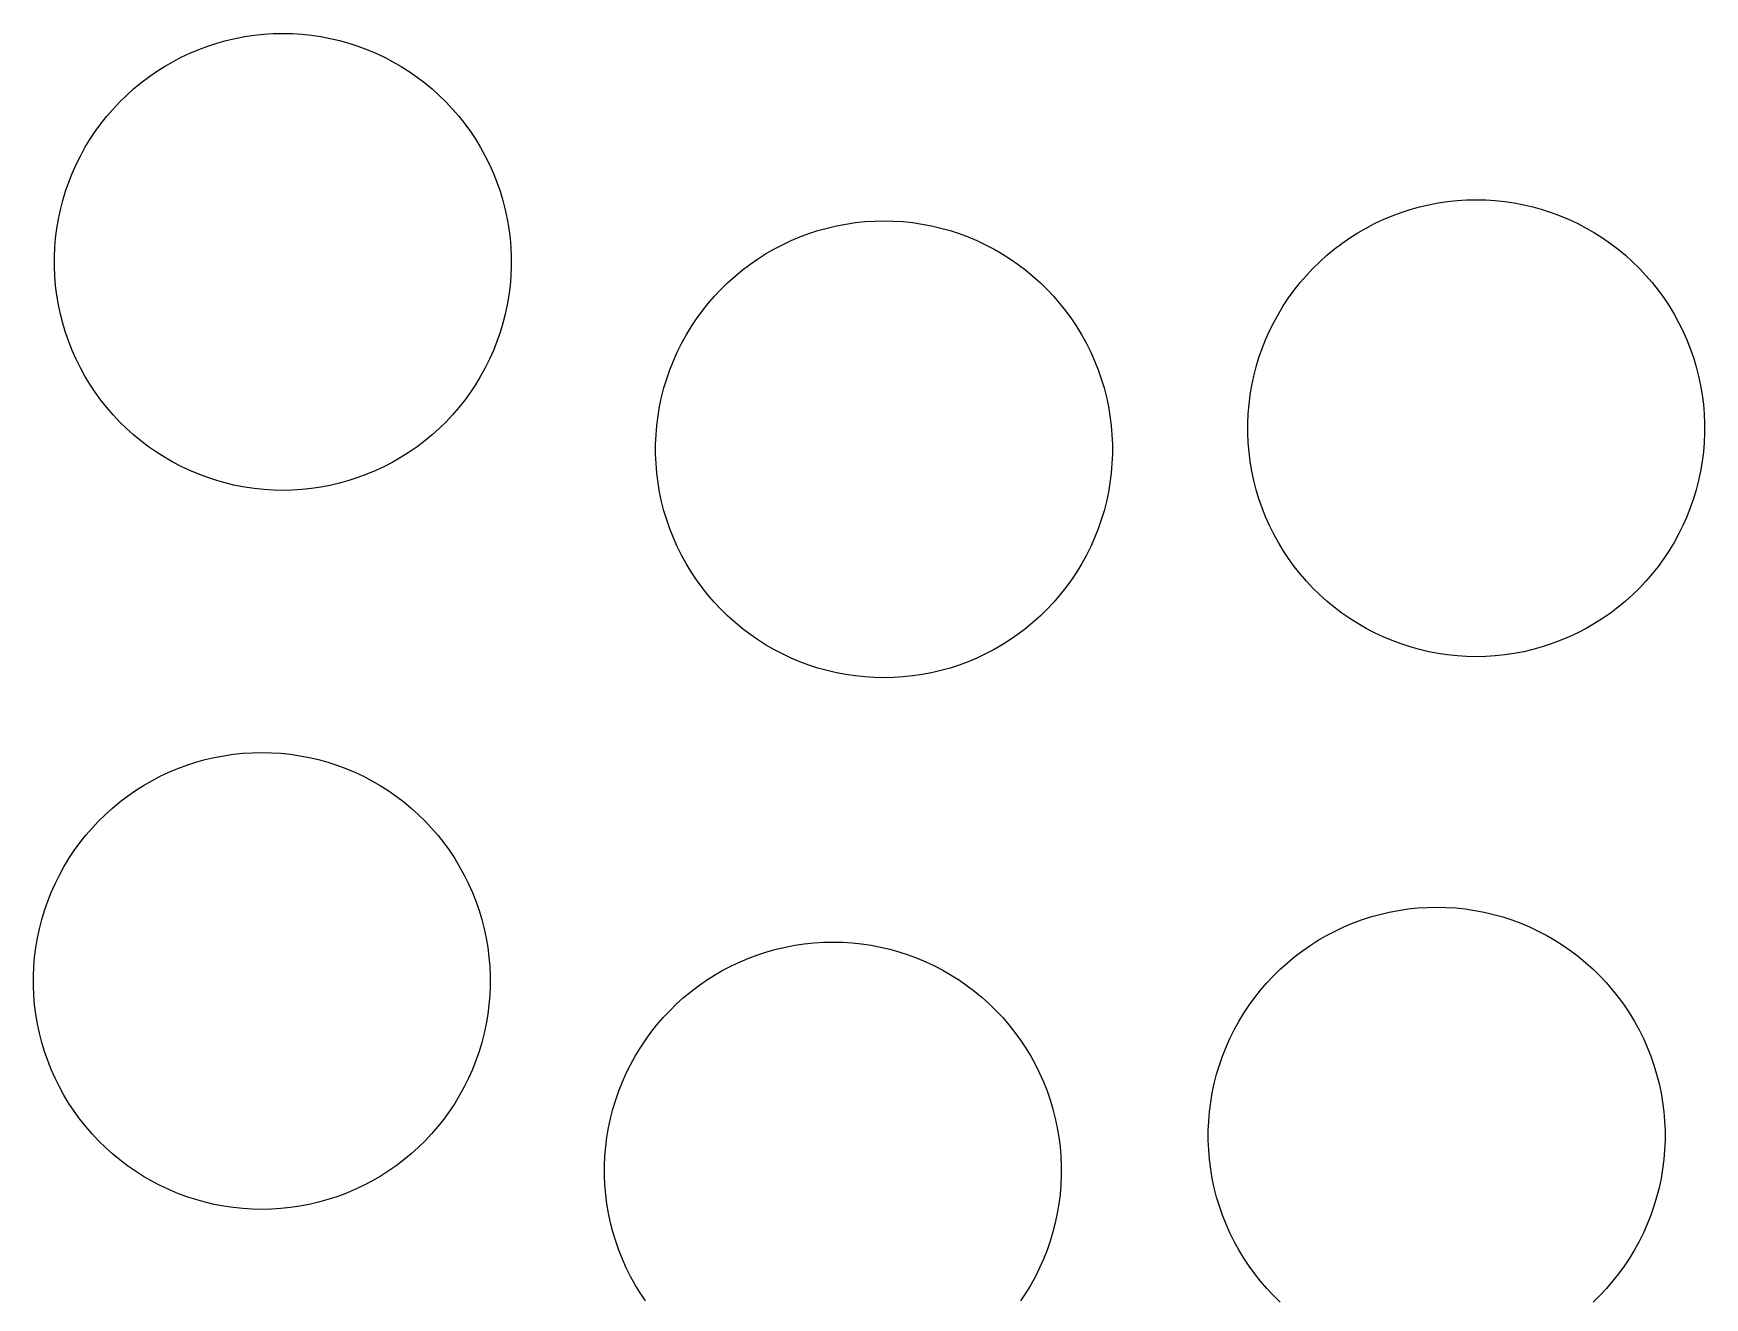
# Model space of a CAD drawing. Header units: metres. Extents: x -102 to 102, y -50 to 50.
# Drawn here: x 75.09 to 86.79, y -5.46 to 3.39 of the extents above; entities that cross this region are included whole.
import ezdxf

# ---------------------------------------------------------------- set-up
doc = ezdxf.new("R2010")
doc.units = ezdxf.units.M

msp = doc.modelspace()

# ---------------------------------------------------------------- linework, layer by layer
for p, q in [((76.1845, 3.25594), (76.2463, 3.28191)), ((76.2463, 3.28191), (76.3091, 3.30527)), ((76.3091, 3.30527), (76.3728, 3.32597)), ((76.3728, 3.32597), (76.4374, 3.34399)), ((76.4374, 3.34399), (76.5026, 3.3593)), ((76.5026, 3.3593), (76.5684, 3.37186)), ((76.5684, 3.37186), (76.6347, 3.38164)), ((76.6347, 3.38164), (76.7014, 3.38866)), ((76.7014, 3.38866), (76.7683, 3.39285)), ((76.7683, 3.39285), (76.8353, 3.39426)), ((76.8353, 3.39426), (76.9023, 3.39285)), ((76.9023, 3.39285), (76.9691, 3.38866)), ((76.9691, 3.38866), (77.0358, 3.38164)), ((77.0358, 3.38164), (77.1021, 3.37186)), ((77.1021, 3.37186), (77.1679, 3.3593)), ((77.1679, 3.3593), (77.2332, 3.34399)), ((77.2332, 3.34399), (77.2977, 3.32597)), ((77.2977, 3.32597), (77.3615, 3.30527)), ((77.3615, 3.30527), (77.4243, 3.28191)), ((77.4243, 3.28191), (77.486, 3.25594)), ((75.9498, 3.12694), (76.0064, 3.16284)), ((76.0064, 3.16284), (76.0645, 3.19635)), ((76.0645, 3.19635), (76.1238, 3.2274)), ((76.1238, 3.2274), (76.1845, 3.25594)), ((77.486, 3.25594), (77.5467, 3.2274)), ((77.5467, 3.2274), (77.6061, 3.19635)), ((77.6061, 3.19635), (77.6641, 3.16284)), ((77.6641, 3.16284), (77.7207, 3.12694)), ((75.7898, 3.00545), (75.8414, 3.04817)), ((75.8414, 3.04817), (75.8948, 3.08868)), ((75.8948, 3.08868), (75.9498, 3.12694)), ((77.7207, 3.12694), (77.7757, 3.08868)), ((77.7757, 3.08868), (77.8291, 3.04817)), ((77.8291, 3.04817), (77.8807, 3.00545)), ((75.6921, 2.91373), (75.74, 2.96062)), ((75.74, 2.96062), (75.7898, 3.00545)), ((77.8807, 3.00545), (77.9305, 2.96062)), ((77.9305, 2.96062), (77.9784, 2.91373)), ((75.5608, 2.76163), (75.6024, 2.81413)), ((75.6024, 2.81413), (75.6462, 2.86487)), ((75.6462, 2.86487), (75.6921, 2.91373)), ((77.9784, 2.91373), (78.0243, 2.86487)), ((78.0243, 2.86487), (78.0681, 2.81413)), ((78.0681, 2.81413), (78.1097, 2.76163)), ((75.4843, 2.65158), (75.5214, 2.7074)), ((75.5214, 2.7074), (75.5608, 2.76163)), ((78.1097, 2.76163), (78.1491, 2.7074)), ((78.1491, 2.7074), (78.1862, 2.65158)), ((75.4173, 2.53554), (75.4496, 2.59427)), ((75.4496, 2.59427), (75.4843, 2.65158)), ((78.1862, 2.65158), (78.2209, 2.59427)), ((78.2209, 2.59427), (78.2532, 2.53554)), ((75.3603, 2.41429), (75.3875, 2.47551)), ((75.3875, 2.47551), (75.4173, 2.53554)), ((78.2532, 2.53554), (78.283, 2.47551)), ((78.283, 2.47551), (78.3102, 2.41429)), ((75.3136, 2.2887), (75.3356, 2.35197)), ((75.3356, 2.35197), (75.3603, 2.41429)), ((78.3102, 2.41429), (78.3349, 2.35197)), ((78.3349, 2.35197), (78.3569, 2.2887)), ((75.2775, 2.15962), (75.2942, 2.22453)), ((75.2942, 2.22453), (75.3136, 2.2887)), ((78.3569, 2.2887), (78.3763, 2.22453)), ((78.3763, 2.22453), (78.393, 2.15962)), ((85.0602, 2.22346), (85.127, 2.22766)), ((85.127, 2.22766), (85.194, 2.22906)), ((85.194, 2.22906), (85.261, 2.22766)), ((85.261, 2.22766), (85.3279, 2.22346)), ((75.2636, 2.09407), (75.2775, 2.15962)), ((78.393, 2.15962), (78.4069, 2.09407)), ((84.5433, 2.09074), (84.605, 2.11671)), ((84.605, 2.11671), (84.6678, 2.14008)), ((84.6678, 2.14008), (84.7316, 2.16078)), ((84.7316, 2.16078), (84.7961, 2.1788)), ((84.7961, 2.1788), (84.8614, 2.19411)), ((84.8614, 2.19411), (84.9272, 2.20667)), ((84.9272, 2.20667), (84.9935, 2.21646)), ((84.9935, 2.21646), (85.0602, 2.22346)), ((85.3279, 2.22346), (85.3946, 2.21646)), ((85.3946, 2.21646), (85.4609, 2.20667)), ((85.4609, 2.20667), (85.5267, 2.19411)), ((85.5267, 2.19411), (85.5919, 2.1788)), ((85.5919, 2.1788), (85.6565, 2.16078)), ((85.6565, 2.16078), (85.7202, 2.14008)), ((85.7202, 2.14008), (85.783, 2.11671)), ((85.783, 2.11671), (85.8448, 2.09074)), ((75.244, 1.9615), (75.2524, 2.028)), ((75.2524, 2.028), (75.2636, 2.09407)), ((78.4069, 2.09407), (78.4181, 2.028)), ((78.4181, 2.028), (78.4265, 1.9615)), ((80.457, 1.96928), (80.5198, 1.99265)), ((80.5198, 1.99265), (80.5835, 2.01335)), ((80.5835, 2.01335), (80.6481, 2.03137)), ((80.6481, 2.03137), (80.7133, 2.04668)), ((80.7133, 2.04668), (80.7792, 2.05923)), ((80.7792, 2.05923), (80.8455, 2.06902)), ((80.8455, 2.06902), (80.9121, 2.07602)), ((80.9121, 2.07602), (80.979, 2.08023)), ((80.979, 2.08023), (81.046, 2.08163)), ((81.046, 2.08163), (81.113, 2.08023)), ((81.113, 2.08023), (81.1799, 2.07602)), ((81.1799, 2.07602), (81.2465, 2.06902)), ((81.2465, 2.06902), (81.3128, 2.05923)), ((81.3128, 2.05923), (81.3787, 2.04668)), ((81.3787, 2.04668), (81.4439, 2.03137)), ((81.4439, 2.03137), (81.5085, 2.01335)), ((81.5085, 2.01335), (81.5722, 1.99265)), ((81.5722, 1.99265), (81.635, 1.96928)), ((84.3086, 1.96175), (84.3652, 1.99765)), ((84.3652, 1.99765), (84.4232, 2.03116)), ((84.4232, 2.03116), (84.4826, 2.06221)), ((84.4826, 2.06221), (84.5433, 2.09074)), ((85.8448, 2.09074), (85.9054, 2.06221)), ((85.9054, 2.06221), (85.9648, 2.03116)), ((85.9648, 2.03116), (86.0229, 1.99765)), ((86.0229, 1.99765), (86.0795, 1.96175)), ((75.2356, 1.82777), (75.2384, 1.89473)), ((75.2384, 1.89473), (75.244, 1.9615)), ((78.4265, 1.9615), (78.4321, 1.89473)), ((78.4321, 1.89473), (78.4349, 1.82777)), ((80.2172, 1.85022), (80.2752, 1.88373)), ((80.2752, 1.88373), (80.3346, 1.91478)), ((80.3346, 1.91478), (80.3952, 1.94331)), ((80.3952, 1.94331), (80.457, 1.96928)), ((81.635, 1.96928), (81.6968, 1.94331)), ((81.6968, 1.94331), (81.7574, 1.91478)), ((81.7574, 1.91478), (81.8168, 1.88373)), ((81.8168, 1.88373), (81.8748, 1.85022)), ((84.1486, 1.84026), (84.2002, 1.88298)), ((84.2002, 1.88298), (84.2536, 1.92349)), ((84.2536, 1.92349), (84.3086, 1.96175)), ((86.0795, 1.96175), (86.1345, 1.92349)), ((86.1345, 1.92349), (86.1879, 1.88298)), ((86.1879, 1.88298), (86.2395, 1.84026)), ((75.2356, 1.76076), (75.2356, 1.82777)), ((75.2384, 1.6938), (75.2356, 1.76076)), ((78.4349, 1.76076), (78.4321, 1.6938)), ((78.4349, 1.82777), (78.4349, 1.76076)), ((80.0522, 1.73555), (80.1055, 1.77606)), ((80.1055, 1.77606), (80.1606, 1.81432)), ((80.1606, 1.81432), (80.2172, 1.85022)), ((81.8748, 1.85022), (81.9314, 1.81432)), ((81.9314, 1.81432), (81.9865, 1.77606)), ((81.9865, 1.77606), (82.0398, 1.73555)), ((84.0509, 1.74854), (84.0988, 1.79543)), ((84.0988, 1.79543), (84.1486, 1.84026)), ((86.2395, 1.84026), (86.2893, 1.79543)), ((86.2893, 1.79543), (86.3372, 1.74854)), ((75.244, 1.62701), (75.2384, 1.6938)), ((78.4321, 1.6938), (78.4265, 1.62701)), ((79.9028, 1.6011), (79.9507, 1.64798)), ((79.9507, 1.64798), (80.0005, 1.69283)), ((80.0005, 1.69283), (80.0522, 1.73555)), ((82.0398, 1.73555), (82.0915, 1.69283)), ((82.0915, 1.69283), (82.1413, 1.64798)), ((82.1413, 1.64798), (82.1891, 1.6011)), ((83.9196, 1.59644), (83.9612, 1.64896)), ((83.9612, 1.64896), (84.005, 1.69968)), ((84.005, 1.69968), (84.0509, 1.74854)), ((86.3372, 1.74854), (86.3831, 1.69968)), ((86.3831, 1.69968), (86.4268, 1.64896)), ((86.4268, 1.64896), (86.4685, 1.59644)), ((75.2524, 1.56053), (75.244, 1.62701)), ((75.2636, 1.49445), (75.2524, 1.56053)), ((78.4181, 1.56053), (78.4069, 1.49445)), ((78.4265, 1.62701), (78.4181, 1.56053)), ((79.8132, 1.50151), (79.857, 1.55225)), ((79.857, 1.55225), (79.9028, 1.6011)), ((82.1891, 1.6011), (82.235, 1.55225)), ((82.235, 1.55225), (82.2788, 1.50151)), ((83.8431, 1.48639), (83.8802, 1.54221)), ((83.8802, 1.54221), (83.9196, 1.59644)), ((86.4685, 1.59644), (86.5079, 1.54221)), ((86.5079, 1.54221), (86.545, 1.48639)), ((75.2775, 1.42889), (75.2636, 1.49445)), ((75.2942, 1.36398), (75.2775, 1.42889)), ((78.393, 1.42889), (78.3763, 1.36398)), ((78.4069, 1.49445), (78.393, 1.42889)), ((79.7322, 1.39478), (79.7715, 1.44899)), ((79.7715, 1.44899), (79.8132, 1.50151)), ((82.2788, 1.50151), (82.3204, 1.44899)), ((82.3204, 1.44899), (82.3598, 1.39478)), ((83.7761, 1.37035), (83.8084, 1.42908)), ((83.8084, 1.42908), (83.8431, 1.48639)), ((86.545, 1.48639), (86.5797, 1.42908)), ((86.5797, 1.42908), (86.612, 1.37035)), ((75.3136, 1.29984), (75.2942, 1.36398)), ((75.3356, 1.23654), (75.3136, 1.29984)), ((78.3569, 1.29984), (78.3349, 1.23654)), ((78.3763, 1.36398), (78.3569, 1.29984)), ((79.6604, 1.28163), (79.6951, 1.33896)), ((79.6951, 1.33896), (79.7322, 1.39478)), ((82.3598, 1.39478), (82.3969, 1.33896)), ((82.3969, 1.33896), (82.4316, 1.28163)), ((83.7191, 1.2491), (83.7463, 1.31032)), ((83.7463, 1.31032), (83.7761, 1.37035)), ((86.612, 1.37035), (86.6418, 1.31032)), ((86.6418, 1.31032), (86.669, 1.2491)), ((75.3603, 1.17424), (75.3356, 1.23654)), ((75.3875, 1.11302), (75.3603, 1.17424)), ((78.3102, 1.17424), (78.283, 1.11302)), ((78.3349, 1.23654), (78.3102, 1.17424)), ((79.5983, 1.16289), (79.6281, 1.22292)), ((79.6281, 1.22292), (79.6604, 1.28163)), ((82.4316, 1.28163), (82.4639, 1.22292)), ((82.4639, 1.22292), (82.4937, 1.16289)), ((83.6723, 1.1235), (83.6944, 1.18678)), ((83.6944, 1.18678), (83.7191, 1.2491)), ((86.669, 1.2491), (86.6937, 1.18678)), ((86.6937, 1.18678), (86.7157, 1.1235)), ((75.4173, 1.05299), (75.3875, 1.11302)), ((78.283, 1.11302), (78.2532, 1.05299)), ((79.5463, 1.03935), (79.571, 1.10167)), ((79.571, 1.10167), (79.5983, 1.16289)), ((82.4937, 1.16289), (82.521, 1.10167)), ((82.521, 1.10167), (82.5457, 1.03935)), ((83.6363, 0.99443), (83.653, 1.05934)), ((83.653, 1.05934), (83.6723, 1.1235)), ((86.7157, 1.1235), (86.7351, 1.05934)), ((86.7351, 1.05934), (86.7518, 0.99443)), ((75.4496, 0.99426), (75.4173, 1.05299)), ((75.4843, 0.93693), (75.4496, 0.99426)), ((75.5214, 0.88112), (75.4843, 0.93693)), ((78.1862, 0.93693), (78.1491, 0.88112)), ((78.2209, 0.99426), (78.1862, 0.93693)), ((78.2532, 1.05299), (78.2209, 0.99426)), ((79.5049, 0.91191), (79.5243, 0.97606)), ((79.5243, 0.97606), (79.5463, 1.03935)), ((82.5457, 1.03935), (82.5677, 0.97606)), ((82.5677, 0.97606), (82.5871, 0.91191)), ((83.6224, 0.92888), (83.6363, 0.99443)), ((86.7518, 0.99443), (86.7657, 0.92888)), ((75.5608, 0.8269), (75.5214, 0.88112)), ((75.6024, 0.77438), (75.5608, 0.8269)), ((78.1097, 0.8269), (78.0681, 0.77438)), ((78.1491, 0.88112), (78.1097, 0.8269)), ((79.4743, 0.78145), (79.4883, 0.847)), ((79.4883, 0.847), (79.5049, 0.91191)), ((82.5871, 0.91191), (82.6037, 0.847)), ((82.6037, 0.847), (82.6177, 0.78145)), ((83.6028, 0.79631), (83.6112, 0.86281)), ((83.6112, 0.86281), (83.6224, 0.92888)), ((86.7657, 0.92888), (86.7769, 0.86281)), ((86.7769, 0.86281), (86.7853, 0.79631)), ((75.6462, 0.72365), (75.6024, 0.77438)), ((75.6921, 0.6748), (75.6462, 0.72365)), ((78.0243, 0.72365), (77.9784, 0.6748)), ((78.0681, 0.77438), (78.0243, 0.72365)), ((79.4548, 0.64888), (79.4632, 0.71538)), ((79.4632, 0.71538), (79.4743, 0.78145)), ((82.6177, 0.78145), (82.6288, 0.71538)), ((82.6288, 0.71538), (82.6372, 0.64888)), ((83.5944, 0.66258), (83.5972, 0.72954)), ((83.5972, 0.72954), (83.6028, 0.79631)), ((86.7853, 0.79631), (86.7909, 0.72954)), ((86.7909, 0.72954), (86.7937, 0.66258)), ((75.74, 0.62791), (75.6921, 0.6748)), ((75.7898, 0.58307), (75.74, 0.62791)), ((77.9305, 0.62791), (77.8807, 0.58307)), ((77.9784, 0.6748), (77.9305, 0.62791)), ((79.4492, 0.58211), (79.4548, 0.64888)), ((82.6372, 0.64888), (82.6428, 0.58211)), ((83.5944, 0.59557), (83.5944, 0.66258)), ((83.5972, 0.52861), (83.5944, 0.59557)), ((86.7937, 0.59557), (86.7909, 0.52861)), ((86.7937, 0.66258), (86.7937, 0.59557)), ((75.8414, 0.54036), (75.7898, 0.58307)), ((75.8948, 0.49983), (75.8414, 0.54036)), ((75.9498, 0.46159), (75.8948, 0.49983)), ((77.7757, 0.49983), (77.7207, 0.46159)), ((77.8291, 0.54036), (77.7757, 0.49983)), ((77.8807, 0.58307), (77.8291, 0.54036)), ((79.4464, 0.51515), (79.4492, 0.58211)), ((79.4464, 0.44814), (79.4464, 0.51515)), ((82.6428, 0.58211), (82.6456, 0.51515)), ((82.6456, 0.51515), (82.6456, 0.44814)), ((83.6028, 0.46182), (83.5972, 0.52861)), ((86.7909, 0.52861), (86.7853, 0.46182)), ((76.0064, 0.42567), (75.9498, 0.46159)), ((76.0645, 0.39217), (76.0064, 0.42567)), ((76.1238, 0.36113), (76.0645, 0.39217)), ((76.1845, 0.3326), (76.1238, 0.36113)), ((77.5467, 0.36113), (77.486, 0.3326)), ((77.6061, 0.39217), (77.5467, 0.36113)), ((77.6641, 0.42567), (77.6061, 0.39217)), ((77.7207, 0.46159), (77.6641, 0.42567)), ((79.4492, 0.38118), (79.4464, 0.44814)), ((79.4548, 0.31439), (79.4492, 0.38118)), ((82.6428, 0.38118), (82.6372, 0.31439)), ((82.6456, 0.44814), (82.6428, 0.38118)), ((83.6112, 0.39534), (83.6028, 0.46182)), ((83.6224, 0.32925), (83.6112, 0.39534)), ((86.7769, 0.39534), (86.7657, 0.32925)), ((86.7853, 0.46182), (86.7769, 0.39534)), ((76.2463, 0.30662), (76.1845, 0.3326)), ((76.3091, 0.28326), (76.2463, 0.30662)), ((76.3728, 0.26254), (76.3091, 0.28326)), ((76.4374, 0.24452), (76.3728, 0.26254)), ((76.5026, 0.22923), (76.4374, 0.24452)), ((77.2332, 0.24452), (77.1679, 0.22923)), ((77.2977, 0.26254), (77.2332, 0.24452)), ((77.3615, 0.28326), (77.2977, 0.26254)), ((77.4243, 0.30662), (77.3615, 0.28326)), ((77.486, 0.3326), (77.4243, 0.30662)), ((79.4632, 0.24791), (79.4548, 0.31439)), ((79.4743, 0.18182), (79.4632, 0.24791)), ((82.6288, 0.24791), (82.6177, 0.18182)), ((82.6372, 0.31439), (82.6288, 0.24791)), ((83.6363, 0.2637), (83.6224, 0.32925)), ((83.653, 0.19881), (83.6363, 0.2637)), ((86.7518, 0.2637), (86.7351, 0.19881)), ((86.7657, 0.32925), (86.7518, 0.2637)), ((76.5684, 0.21668), (76.5026, 0.22923)), ((76.6347, 0.20688), (76.5684, 0.21668)), ((76.7014, 0.19987), (76.6347, 0.20688)), ((76.7683, 0.19566), (76.7014, 0.19987)), ((76.8353, 0.19426), (76.7683, 0.19566)), ((76.9023, 0.19566), (76.8353, 0.19426)), ((76.9691, 0.19987), (76.9023, 0.19566)), ((77.0358, 0.20688), (76.9691, 0.19987)), ((77.1021, 0.21668), (77.0358, 0.20688)), ((77.1679, 0.22923), (77.1021, 0.21668)), ((79.4883, 0.11627), (79.4743, 0.18182)), ((82.6177, 0.18182), (82.6037, 0.11627)), ((83.6723, 0.13464), (83.653, 0.19881)), ((83.6944, 0.07135), (83.6723, 0.13464)), ((86.7157, 0.13464), (86.6937, 0.07135)), ((86.7351, 0.19881), (86.7157, 0.13464)), ((79.5049, 0.05136), (79.4883, 0.11627)), ((79.5243, -0.01277), (79.5049, 0.05136)), ((82.5871, 0.05136), (82.5677, -0.01277)), ((82.6037, 0.11627), (82.5871, 0.05136)), ((83.7191, 0.00905), (83.6944, 0.07135)), ((83.7463, -0.05215), (83.7191, 0.00905)), ((86.669, 0.00905), (86.6418, -0.05215)), ((86.6937, 0.07135), (86.669, 0.00905)), ((79.5463, -0.07607), (79.5243, -0.01277)), ((79.571, -0.13837), (79.5463, -0.07607)), ((82.5457, -0.07607), (82.521, -0.13837)), ((82.5677, -0.01277), (82.5457, -0.07607)), ((83.7761, -0.11218), (83.7463, -0.05215)), ((83.8084, -0.17091), (83.7761, -0.11218)), ((86.612, -0.11218), (86.5797, -0.17091)), ((86.6418, -0.05215), (86.612, -0.11218)), ((79.5983, -0.1996), (79.571, -0.13837)), ((79.6281, -0.25963), (79.5983, -0.1996)), ((82.4937, -0.1996), (82.4639, -0.25963)), ((82.521, -0.13837), (82.4937, -0.1996)), ((83.8431, -0.22824), (83.8084, -0.17091)), ((83.8802, -0.28406), (83.8431, -0.22824)), ((86.545, -0.22824), (86.5079, -0.28406)), ((86.5797, -0.17091), (86.545, -0.22824)), ((79.6604, -0.31834), (79.6281, -0.25963)), ((79.6951, -0.37567), (79.6604, -0.31834)), ((82.4316, -0.31834), (82.3969, -0.37567)), ((82.4639, -0.25963), (82.4316, -0.31834)), ((83.9196, -0.33827), (83.8802, -0.28406)), ((83.9612, -0.39079), (83.9196, -0.33827)), ((86.4685, -0.33827), (86.4268, -0.39079)), ((86.5079, -0.28406), (86.4685, -0.33827)), ((79.7322, -0.43149), (79.6951, -0.37567)), ((79.7715, -0.4857), (79.7322, -0.43149)), ((82.3598, -0.43149), (82.3204, -0.4857)), ((82.3969, -0.37567), (82.3598, -0.43149)), ((84.005, -0.44153), (83.9612, -0.39079)), ((84.0509, -0.49037), (84.005, -0.44153)), ((86.3831, -0.44153), (86.3372, -0.49037)), ((86.4268, -0.39079), (86.3831, -0.44153)), ((79.8132, -0.53822), (79.7715, -0.4857)), ((79.857, -0.58896), (79.8132, -0.53822)), ((82.2788, -0.53822), (82.235, -0.58896)), ((82.3204, -0.4857), (82.2788, -0.53822)), ((84.0988, -0.53726), (84.0509, -0.49037)), ((84.1486, -0.58211), (84.0988, -0.53726)), ((84.2002, -0.62482), (84.1486, -0.58211)), ((86.2395, -0.58211), (86.1879, -0.62482)), ((86.2893, -0.53726), (86.2395, -0.58211)), ((86.3372, -0.49037), (86.2893, -0.53726)), ((79.9028, -0.6378), (79.857, -0.58896)), ((79.9507, -0.68469), (79.9028, -0.6378)), ((80.0005, -0.72954), (79.9507, -0.68469)), ((82.1413, -0.68469), (82.0915, -0.72954)), ((82.1891, -0.6378), (82.1413, -0.68469)), ((82.235, -0.58896), (82.1891, -0.6378)), ((84.2536, -0.66534), (84.2002, -0.62482)), ((84.3086, -0.70358), (84.2536, -0.66534)), ((86.1345, -0.66534), (86.0795, -0.70358)), ((86.1879, -0.62482), (86.1345, -0.66534)), ((80.0522, -0.77226), (80.0005, -0.72954)), ((80.1055, -0.81278), (80.0522, -0.77226)), ((80.1606, -0.85103), (80.1055, -0.81278)), ((81.9865, -0.81278), (81.9314, -0.85103)), ((82.0398, -0.77226), (81.9865, -0.81278)), ((82.0915, -0.72954), (82.0398, -0.77226)), ((84.3652, -0.7395), (84.3086, -0.70358)), ((84.4232, -0.77301), (84.3652, -0.7395)), ((84.4826, -0.80405), (84.4232, -0.77301)), ((84.5433, -0.83258), (84.4826, -0.80405)), ((85.9054, -0.80405), (85.8448, -0.83258)), ((85.9648, -0.77301), (85.9054, -0.80405)), ((86.0229, -0.7395), (85.9648, -0.77301)), ((86.0795, -0.70358), (86.0229, -0.7395)), ((80.2172, -0.88693), (80.1606, -0.85103)), ((80.2752, -0.92044), (80.2172, -0.88693)), ((80.3346, -0.95149), (80.2752, -0.92044)), ((81.8168, -0.92044), (81.7574, -0.95149)), ((81.8748, -0.88693), (81.8168, -0.92044)), ((81.9314, -0.85103), (81.8748, -0.88693)), ((84.605, -0.85855), (84.5433, -0.83258)), ((84.6678, -0.88191), (84.605, -0.85855)), ((84.7316, -0.90262), (84.6678, -0.88191)), ((84.7961, -0.92065), (84.7316, -0.90262)), ((84.8614, -0.93594), (84.7961, -0.92065)), ((84.9272, -0.9485), (84.8614, -0.93594)), ((85.5267, -0.93594), (85.4609, -0.9485)), ((85.5919, -0.92065), (85.5267, -0.93594)), ((85.6565, -0.90262), (85.5919, -0.92065)), ((85.7202, -0.88191), (85.6565, -0.90262)), ((85.783, -0.85855), (85.7202, -0.88191)), ((85.8448, -0.83258), (85.783, -0.85855)), ((80.3952, -0.98003), (80.3346, -0.95149)), ((80.457, -1.006), (80.3952, -0.98003)), ((80.5198, -1.02934), (80.457, -1.006)), ((80.5835, -1.05006), (80.5198, -1.02934)), ((80.6481, -1.06808), (80.5835, -1.05006)), ((81.5085, -1.05006), (81.4439, -1.06808)), ((81.5722, -1.02934), (81.5085, -1.05006)), ((81.635, -1.006), (81.5722, -1.02934)), ((81.6968, -0.98003), (81.635, -1.006)), ((81.7574, -0.95149), (81.6968, -0.98003)), ((84.9935, -0.9583), (84.9272, -0.9485)), ((85.0602, -0.9653), (84.9935, -0.9583)), ((85.127, -0.96951), (85.0602, -0.9653)), ((85.194, -0.97092), (85.127, -0.96951)), ((85.261, -0.96951), (85.194, -0.97092)), ((85.3279, -0.9653), (85.261, -0.96951)), ((85.3946, -0.9583), (85.3279, -0.9653)), ((85.4609, -0.9485), (85.3946, -0.9583)), ((80.7133, -1.08339), (80.6481, -1.06808)), ((80.7792, -1.09595), (80.7133, -1.08339)), ((80.8455, -1.10573), (80.7792, -1.09595)), ((80.9121, -1.11273), (80.8455, -1.10573)), ((80.979, -1.11694), (80.9121, -1.11273)), ((81.046, -1.11835), (80.979, -1.11694)), ((81.113, -1.11694), (81.046, -1.11835)), ((81.1799, -1.11273), (81.113, -1.11694)), ((81.2465, -1.10573), (81.1799, -1.11273)), ((81.3128, -1.09595), (81.2465, -1.10573)), ((81.3787, -1.08339), (81.3128, -1.09595)), ((81.4439, -1.06808), (81.3787, -1.08339)), ((76.0373, -1.78008), (76.0991, -1.75412)), ((76.0991, -1.75412), (76.1619, -1.73076)), ((76.1619, -1.73076), (76.2256, -1.71004)), ((76.2256, -1.71004), (76.2902, -1.69202)), ((76.2902, -1.69202), (76.3554, -1.67671)), ((76.3554, -1.67671), (76.4212, -1.66415)), ((76.4212, -1.66415), (76.4875, -1.65437)), ((76.4875, -1.65437), (76.5542, -1.64737)), ((76.5542, -1.64737), (76.6211, -1.64316)), ((76.6211, -1.64316), (76.6881, -1.64175)), ((76.6881, -1.64175), (76.7551, -1.64316)), ((76.7551, -1.64316), (76.8219, -1.64737)), ((76.8219, -1.64737), (76.8886, -1.65437)), ((76.8886, -1.65437), (76.9549, -1.66415)), ((76.9549, -1.66415), (77.0207, -1.67671)), ((77.0207, -1.67671), (77.086, -1.69202)), ((77.086, -1.69202), (77.1505, -1.71004)), ((77.1505, -1.71004), (77.2142, -1.73076)), ((77.2142, -1.73076), (77.2771, -1.75412)), ((77.2771, -1.75412), (77.3389, -1.78008)), ((75.8592, -1.87317), (75.9173, -1.83966)), ((75.9173, -1.83966), (75.9767, -1.80861)), ((75.9767, -1.80861), (76.0373, -1.78008)), ((77.3389, -1.78008), (77.3995, -1.80861)), ((77.3995, -1.80861), (77.4589, -1.83966)), ((77.4589, -1.83966), (77.5169, -1.87317)), ((75.6426, -2.03056), (75.6942, -1.98784)), ((75.6942, -1.98784), (75.7476, -1.94733)), ((75.7476, -1.94733), (75.8026, -1.90909)), ((75.8026, -1.90909), (75.8592, -1.87317)), ((77.5169, -1.87317), (77.5735, -1.90909)), ((77.5735, -1.90909), (77.6285, -1.94733)), ((77.6285, -1.94733), (77.6819, -1.98784)), ((77.6819, -1.98784), (77.7335, -2.03056)), ((75.5449, -2.1223), (75.5928, -2.07541)), ((75.5928, -2.07541), (75.6426, -2.03056)), ((77.7335, -2.03056), (77.7833, -2.07541)), ((77.7833, -2.07541), (77.8312, -2.1223)), ((75.4136, -2.2744), (75.4552, -2.22188)), ((75.4552, -2.22188), (75.499, -2.17114)), ((75.499, -2.17114), (75.5449, -2.1223)), ((77.8312, -2.1223), (77.8771, -2.17114)), ((77.8771, -2.17114), (77.9209, -2.22188)), ((77.9209, -2.22188), (77.9625, -2.2744)), ((75.3371, -2.38443), (75.3742, -2.32861)), ((75.3742, -2.32861), (75.4136, -2.2744)), ((77.9625, -2.2744), (78.0019, -2.32861)), ((78.0019, -2.32861), (78.039, -2.38443)), ((75.2701, -2.50049), (75.3024, -2.44176)), ((75.3024, -2.44176), (75.3371, -2.38443)), ((78.039, -2.38443), (78.0737, -2.44176)), ((78.0737, -2.44176), (78.106, -2.50049)), ((75.2131, -2.62173), (75.2403, -2.5605)), ((75.2403, -2.5605), (75.2701, -2.50049)), ((78.106, -2.50049), (78.1358, -2.5605)), ((78.1358, -2.5605), (78.163, -2.62173)), ((75.1664, -2.74733), (75.1884, -2.68404)), ((75.1884, -2.68404), (75.2131, -2.62173)), ((78.163, -2.62173), (78.1877, -2.68404)), ((78.1877, -2.68404), (78.2098, -2.74733)), ((75.147, -2.81148), (75.1664, -2.74733)), ((78.2098, -2.74733), (78.2291, -2.81148)), ((84.3909, -2.81425), (84.4546, -2.79355)), ((84.4546, -2.79355), (84.5191, -2.77553)), ((84.5191, -2.77553), (84.5844, -2.76022)), ((84.5844, -2.76022), (84.6502, -2.74767)), ((84.6502, -2.74767), (84.7165, -2.73787)), ((84.7165, -2.73787), (84.7832, -2.73087)), ((84.7832, -2.73087), (84.85, -2.72665)), ((84.85, -2.72665), (84.917, -2.72525)), ((84.917, -2.72525), (84.984, -2.72665)), ((84.984, -2.72665), (85.0509, -2.73087)), ((85.0509, -2.73087), (85.1176, -2.73787)), ((85.1176, -2.73787), (85.1839, -2.74767)), ((85.1839, -2.74767), (85.2497, -2.76022)), ((85.2497, -2.76022), (85.3149, -2.77553)), ((85.3149, -2.77553), (85.3795, -2.79355)), ((85.3795, -2.79355), (85.4432, -2.81425)), ((75.1164, -2.94194), (75.1303, -2.87639)), ((75.1303, -2.87639), (75.147, -2.81148)), ((78.2291, -2.81148), (78.2458, -2.87639)), ((78.2458, -2.87639), (78.2597, -2.94194)), ((84.0882, -2.95667), (84.1462, -2.92316)), ((84.1462, -2.92316), (84.2056, -2.89212)), ((84.2056, -2.89212), (84.2663, -2.86359)), ((84.2663, -2.86359), (84.328, -2.83762)), ((84.328, -2.83762), (84.3909, -2.81425)), ((85.4432, -2.81425), (85.506, -2.83762)), ((85.506, -2.83762), (85.5678, -2.86359)), ((85.5678, -2.86359), (85.6285, -2.89212)), ((85.6285, -2.89212), (85.6879, -2.92316)), ((85.6879, -2.92316), (85.7459, -2.95667)), ((75.0968, -3.07451), (75.1052, -3.00803)), ((75.1052, -3.00803), (75.1164, -2.94194)), ((78.2597, -2.94194), (78.2709, -3.00803)), ((78.2709, -3.00803), (78.2793, -3.07451)), ((80.1622, -3.05844), (80.2259, -3.03773)), ((80.2259, -3.03773), (80.2905, -3.01971)), ((80.2905, -3.01971), (80.3557, -3.00441)), ((80.3557, -3.00441), (80.4215, -2.99185)), ((80.4215, -2.99185), (80.4878, -2.98207)), ((80.4878, -2.98207), (80.5545, -2.97507)), ((80.5545, -2.97507), (80.6214, -2.97086)), ((80.6214, -2.97086), (80.6884, -2.96945)), ((80.6884, -2.96945), (80.7554, -2.97086)), ((80.7554, -2.97086), (80.8223, -2.97507)), ((80.8223, -2.97507), (80.8889, -2.98207)), ((80.8889, -2.98207), (80.9552, -2.99185)), ((80.9552, -2.99185), (81.021, -3.00441)), ((81.021, -3.00441), (81.0863, -3.01971)), ((81.0863, -3.01971), (81.1508, -3.03773)), ((81.1508, -3.03773), (81.2146, -3.05844)), ((83.9232, -3.07135), (83.9766, -3.03082)), ((83.9766, -3.03082), (84.0316, -2.99258)), ((84.0316, -2.99258), (84.0882, -2.95667)), ((85.7459, -2.95667), (85.8025, -2.99258)), ((85.8025, -2.99258), (85.8575, -3.03082)), ((85.8575, -3.03082), (85.9109, -3.07135)), ((75.0884, -3.20825), (75.0912, -3.1413)), ((75.0912, -3.1413), (75.0968, -3.07451)), ((78.2793, -3.07451), (78.2849, -3.1413)), ((78.2849, -3.1413), (78.2877, -3.20825)), ((79.9176, -3.16736), (79.9769, -3.13631)), ((79.9769, -3.13631), (80.0376, -3.10777)), ((80.0376, -3.10777), (80.0994, -3.0818)), ((80.0994, -3.0818), (80.1622, -3.05844)), ((81.2146, -3.05844), (81.2774, -3.0818)), ((81.2774, -3.0818), (81.3391, -3.10777)), ((81.3391, -3.10777), (81.3998, -3.13631)), ((81.3998, -3.13631), (81.4592, -3.16736)), ((83.7739, -3.2058), (83.8218, -3.15891)), ((83.8218, -3.15891), (83.8716, -3.11406)), ((83.8716, -3.11406), (83.9232, -3.07135)), ((85.9109, -3.07135), (85.9625, -3.11406)), ((85.9625, -3.11406), (86.0123, -3.15891)), ((86.0123, -3.15891), (86.0602, -3.2058)), ((75.0884, -3.27527), (75.0884, -3.20825)), ((75.0912, -3.34222), (75.0884, -3.27527)), ((78.2877, -3.27527), (78.2849, -3.34222)), ((78.2877, -3.20825), (78.2877, -3.27527)), ((79.6945, -3.31554), (79.7479, -3.27502)), ((79.7479, -3.27502), (79.8029, -3.23677)), ((79.8029, -3.23677), (79.8595, -3.20087)), ((79.8595, -3.20087), (79.9176, -3.16736)), ((81.4592, -3.16736), (81.5172, -3.20087)), ((81.5172, -3.20087), (81.5738, -3.23677)), ((81.5738, -3.23677), (81.6288, -3.27502)), ((81.6288, -3.27502), (81.6822, -3.31554)), ((83.6842, -3.30537), (83.728, -3.25464)), ((83.728, -3.25464), (83.7739, -3.2058)), ((86.0602, -3.2058), (86.1061, -3.25464)), ((86.1061, -3.25464), (86.1499, -3.30537)), ((75.0968, -3.409), (75.0912, -3.34222)), ((78.2849, -3.34222), (78.2793, -3.409)), ((79.5931, -3.40311), (79.6429, -3.35826)), ((79.6429, -3.35826), (79.6945, -3.31554)), ((81.6822, -3.31554), (81.7338, -3.35826)), ((81.7338, -3.35826), (81.7836, -3.40311)), ((83.6032, -3.41211), (83.6426, -3.35789)), ((83.6426, -3.35789), (83.6842, -3.30537)), ((86.1499, -3.30537), (86.1915, -3.35789)), ((86.1915, -3.35789), (86.2309, -3.41211)), ((75.1052, -3.47549), (75.0968, -3.409)), ((75.1164, -3.54156), (75.1052, -3.47549)), ((78.2709, -3.47549), (78.2597, -3.54156)), ((78.2793, -3.409), (78.2709, -3.47549)), ((79.4555, -3.54958), (79.4993, -3.49884)), ((79.4993, -3.49884), (79.5452, -3.44998)), ((79.5452, -3.44998), (79.5931, -3.40311)), ((81.7836, -3.40311), (81.8315, -3.44998)), ((81.8315, -3.44998), (81.8774, -3.49884)), ((81.8774, -3.49884), (81.9212, -3.54958)), ((83.5314, -3.52525), (83.5661, -3.46793)), ((83.5661, -3.46793), (83.6032, -3.41211)), ((86.2309, -3.41211), (86.268, -3.46793)), ((86.268, -3.46793), (86.3027, -3.52525)), ((75.1303, -3.60712), (75.1164, -3.54156)), ((75.147, -3.67203), (75.1303, -3.60712)), ((78.2458, -3.60712), (78.2291, -3.67203)), ((78.2597, -3.54156), (78.2458, -3.60712)), ((79.3745, -3.65631), (79.4139, -3.6021)), ((79.4139, -3.6021), (79.4555, -3.54958)), ((81.9212, -3.54958), (81.9628, -3.6021)), ((81.9628, -3.6021), (82.0022, -3.65631)), ((83.4693, -3.64401), (83.4991, -3.58398)), ((83.4991, -3.58398), (83.5314, -3.52525)), ((86.3027, -3.52525), (86.335, -3.58398)), ((86.335, -3.58398), (86.3648, -3.64401)), ((75.1664, -3.73618), (75.147, -3.67203)), ((75.1884, -3.79947), (75.1664, -3.73618)), ((78.2098, -3.73618), (78.1877, -3.79947)), ((78.2291, -3.67203), (78.2098, -3.73618)), ((79.3027, -3.76945), (79.3374, -3.71213)), ((79.3374, -3.71213), (79.3745, -3.65631)), ((82.0022, -3.65631), (82.0393, -3.71213)), ((82.0393, -3.71213), (82.074, -3.76945)), ((83.4174, -3.76753), (83.4421, -3.70523)), ((83.4421, -3.70523), (83.4693, -3.64401)), ((86.3648, -3.64401), (86.392, -3.70523)), ((86.392, -3.70523), (86.4167, -3.76753)), ((75.2131, -3.86179), (75.1884, -3.79947)), ((75.2403, -3.923), (75.2131, -3.86179)), ((78.163, -3.86179), (78.1358, -3.923)), ((78.1877, -3.79947), (78.163, -3.86179)), ((79.2406, -3.8882), (79.2704, -3.82817)), ((79.2704, -3.82817), (79.3027, -3.76945)), ((82.074, -3.76945), (82.1063, -3.82817)), ((82.1063, -3.82817), (82.1361, -3.8882)), ((83.376, -3.89499), (83.3954, -3.83083)), ((83.3954, -3.83083), (83.4174, -3.76753)), ((86.4167, -3.76753), (86.4387, -3.83083)), ((86.4387, -3.83083), (86.4581, -3.89499)), ((75.2701, -3.98303), (75.2403, -3.923)), ((78.1358, -3.923), (78.106, -3.98303)), ((79.1887, -4.01173), (79.2134, -3.94943)), ((79.2134, -3.94943), (79.2406, -3.8882)), ((82.1361, -3.8882), (82.1633, -3.94943)), ((82.1633, -3.94943), (82.188, -4.01173)), ((83.3454, -4.02545), (83.3593, -3.9599)), ((83.3593, -3.9599), (83.376, -3.89499)), ((86.4581, -3.89499), (86.4748, -3.9599)), ((86.4748, -3.9599), (86.4887, -4.02545)), ((75.3024, -4.04175), (75.2701, -3.98303)), ((75.3371, -4.09908), (75.3024, -4.04175)), ((78.0737, -4.04175), (78.039, -4.09908)), ((78.106, -3.98303), (78.0737, -4.04175)), ((79.1473, -4.13918), (79.1667, -4.07503)), ((79.1667, -4.07503), (79.1887, -4.01173)), ((82.188, -4.01173), (82.2101, -4.07503)), ((82.2101, -4.07503), (82.2294, -4.13918)), ((83.3258, -4.158), (83.3342, -4.09152)), ((83.3342, -4.09152), (83.3454, -4.02545)), ((86.4887, -4.02545), (86.4999, -4.09152)), ((86.4999, -4.09152), (86.5083, -4.158)), ((75.3742, -4.15489), (75.3371, -4.09908)), ((75.4136, -4.20911), (75.3742, -4.15489)), ((75.4552, -4.26163), (75.4136, -4.20911)), ((77.9625, -4.20911), (77.9209, -4.26163)), ((78.0019, -4.15489), (77.9625, -4.20911)), ((78.039, -4.09908), (78.0019, -4.15489)), ((79.1167, -4.26964), (79.1306, -4.20409)), ((79.1306, -4.20409), (79.1473, -4.13918)), ((82.2294, -4.13918), (82.2461, -4.20409)), ((82.2461, -4.20409), (82.26, -4.26964)), ((83.3202, -4.22479), (83.3258, -4.158)), ((86.5083, -4.158), (86.5139, -4.22479)), ((75.499, -4.31236), (75.4552, -4.26163)), ((75.5449, -4.36122), (75.499, -4.31236)), ((77.8771, -4.31236), (77.8312, -4.36122)), ((77.9209, -4.26163), (77.8771, -4.31236)), ((79.1055, -4.33572), (79.1167, -4.26964)), ((82.26, -4.26964), (82.2712, -4.33572)), ((83.3174, -4.29175), (83.3202, -4.22479)), ((83.3174, -4.35876), (83.3174, -4.29175)), ((86.5139, -4.22479), (86.5167, -4.29175)), ((86.5167, -4.29175), (86.5167, -4.35876)), ((75.5928, -4.40811), (75.5449, -4.36122)), ((75.6426, -4.45294), (75.5928, -4.40811)), ((77.7833, -4.40811), (77.7335, -4.45294)), ((77.8312, -4.36122), (77.7833, -4.40811)), ((79.0915, -4.46898), (79.0971, -4.40221)), ((79.0971, -4.40221), (79.1055, -4.33572)), ((82.2712, -4.33572), (82.2796, -4.40221)), ((82.2796, -4.40221), (82.2852, -4.46898)), ((83.3202, -4.42572), (83.3174, -4.35876)), ((83.3258, -4.49251), (83.3202, -4.42572)), ((86.5139, -4.42572), (86.5083, -4.49251)), ((86.5167, -4.35876), (86.5139, -4.42572)), ((75.6942, -4.49567), (75.6426, -4.45294)), ((75.7476, -4.53618), (75.6942, -4.49567)), ((75.8026, -4.57443), (75.7476, -4.53618)), ((77.6285, -4.53618), (77.5735, -4.57443)), ((77.6819, -4.49567), (77.6285, -4.53618)), ((77.7335, -4.45294), (77.6819, -4.49567)), ((79.0887, -4.53595), (79.0915, -4.46898)), ((79.0887, -4.60295), (79.0887, -4.53595)), ((82.2852, -4.46898), (82.288, -4.53595)), ((82.288, -4.53595), (82.288, -4.60295)), ((83.3342, -4.55899), (83.3258, -4.49251)), ((83.3454, -4.62506), (83.3342, -4.55899)), ((86.4999, -4.55899), (86.4887, -4.62506)), ((86.5083, -4.49251), (86.4999, -4.55899)), ((75.8592, -4.61034), (75.8026, -4.57443)), ((75.9173, -4.64384), (75.8592, -4.61034)), ((75.9767, -4.6749), (75.9173, -4.64384)), ((76.0373, -4.70343), (75.9767, -4.6749)), ((77.3995, -4.6749), (77.3389, -4.70343)), ((77.4589, -4.64384), (77.3995, -4.6749)), ((77.5169, -4.61034), (77.4589, -4.64384)), ((77.5735, -4.57443), (77.5169, -4.61034)), ((79.0915, -4.66992), (79.0887, -4.60295)), ((79.0971, -4.73669), (79.0915, -4.66992)), ((82.2852, -4.66992), (82.2796, -4.73669)), ((82.288, -4.60295), (82.2852, -4.66992)), ((83.3593, -4.69061), (83.3454, -4.62506)), ((86.4887, -4.62506), (86.4748, -4.69061)), ((76.0991, -4.7294), (76.0373, -4.70343)), ((76.1619, -4.75276), (76.0991, -4.7294)), ((76.2256, -4.77347), (76.1619, -4.75276)), ((76.2902, -4.79149), (76.2256, -4.77347)), ((76.3554, -4.80679), (76.2902, -4.79149)), ((77.086, -4.79149), (77.0207, -4.80679)), ((77.1505, -4.77347), (77.086, -4.79149)), ((77.2142, -4.75276), (77.1505, -4.77347)), ((77.2771, -4.7294), (77.2142, -4.75276)), ((77.3389, -4.70343), (77.2771, -4.7294)), ((79.1055, -4.80318), (79.0971, -4.73669)), ((82.2796, -4.73669), (82.2712, -4.80318)), ((83.376, -4.75552), (83.3593, -4.69061)), ((83.3954, -4.81969), (83.376, -4.75552)), ((86.4581, -4.75552), (86.4387, -4.81969)), ((86.4748, -4.69061), (86.4581, -4.75552)), ((76.4212, -4.81935), (76.3554, -4.80679)), ((76.4875, -4.82913), (76.4212, -4.81935)), ((76.5542, -4.83615), (76.4875, -4.82913)), ((76.6211, -4.84035), (76.5542, -4.83615)), ((76.6881, -4.84175), (76.6211, -4.84035)), ((76.7551, -4.84035), (76.6881, -4.84175)), ((76.8219, -4.83615), (76.7551, -4.84035)), ((76.8886, -4.82913), (76.8219, -4.83615)), ((76.9549, -4.81935), (76.8886, -4.82913)), ((77.0207, -4.80679), (76.9549, -4.81935)), ((79.1167, -4.86926), (79.1055, -4.80318)), ((79.1306, -4.93481), (79.1167, -4.86926)), ((82.26, -4.86926), (82.2461, -4.93481)), ((82.2712, -4.80318), (82.26, -4.86926)), ((83.4174, -4.88297), (83.3954, -4.81969)), ((83.4421, -4.94528), (83.4174, -4.88297)), ((86.4167, -4.88297), (86.392, -4.94528)), ((86.4387, -4.81969), (86.4167, -4.88297)), ((79.1473, -4.99973), (79.1306, -4.93481)), ((79.1667, -5.06387), (79.1473, -4.99973)), ((82.2294, -4.99973), (82.2101, -5.06387)), ((82.2461, -4.93481), (82.2294, -4.99973)), ((83.4693, -5.0065), (83.4421, -4.94528)), ((83.4991, -5.06653), (83.4693, -5.0065)), ((86.3648, -5.0065), (86.335, -5.06653)), ((86.392, -4.94528), (86.3648, -5.0065)), ((79.1887, -5.12717), (79.1667, -5.06387)), ((79.2134, -5.18947), (79.1887, -5.12717)), ((82.188, -5.12717), (82.1633, -5.18947)), ((82.2101, -5.06387), (82.188, -5.12717)), ((83.5314, -5.12526), (83.4991, -5.06653)), ((83.5661, -5.18257), (83.5314, -5.12526)), ((86.3027, -5.12526), (86.268, -5.18257)), ((86.335, -5.06653), (86.3027, -5.12526)), ((79.2406, -5.2507), (79.2134, -5.18947)), ((79.2704, -5.31073), (79.2406, -5.2507)), ((82.1361, -5.2507), (82.1063, -5.31073)), ((82.1633, -5.18947), (82.1361, -5.2507)), ((83.6032, -5.2384), (83.5661, -5.18257)), ((83.6426, -5.29262), (83.6032, -5.2384)), ((86.2309, -5.2384), (86.1915, -5.29262)), ((86.268, -5.18257), (86.2309, -5.2384)), ((79.3027, -5.36945), (79.2704, -5.31073)), ((79.3374, -5.42677), (79.3027, -5.36945)), ((82.074, -5.36945), (82.0393, -5.42677)), ((82.1063, -5.31073), (82.074, -5.36945)), ((83.6842, -5.34514), (83.6426, -5.29262)), ((83.728, -5.39586), (83.6842, -5.34514)), ((86.1499, -5.34514), (86.1061, -5.39586)), ((86.1915, -5.29262), (86.1499, -5.34514)), ((79.3745, -5.48259), (79.3374, -5.42677)), ((82.0393, -5.42677), (82.0022, -5.48259)), ((83.7739, -5.44472), (83.728, -5.39586)), ((83.8218, -5.49161), (83.7739, -5.44472)), ((86.0602, -5.44472), (86.0123, -5.49161)), ((86.1061, -5.39586), (86.0602, -5.44472))]:
    msp.add_line(p, q)

doc.saveas('drawing.dxf')
